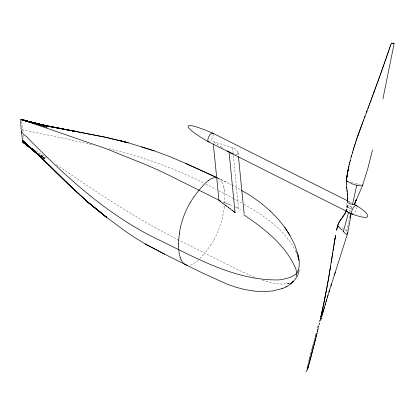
<?xml version="1.0" encoding="UTF-8"?>
<svg xmlns="http://www.w3.org/2000/svg" width="415" height="415" viewBox="0 0 415 415"><rect width="100%" height="100%" fill="white"/><g stroke="black" fill="none" stroke-linecap="round" stroke-linejoin="round"><path stroke-width="0.31" stroke-dasharray="2.08 1.56" d="M352.216 208.128L351.873 207.656A7.517 3.387 14.8 0 0 351.111 206.919C350.338 205.648 345.918 204.517 347.889 207.069A7.532 3.393 14.8 0 0 348.662 207.806L351.728 209.243M224.811 203.22L224.857 195.32M224.52 206.665L222.056 219.794L217.657 232.431A32.448 12.232 -63.3 0 1 216.708 234.542L213.554 240.586M348.911 221.693L349.103 220.842M348.33 224.23L348.621 222.964M348.035 225.48L346.587 231.145L346.919 231.523A8.948 4.031 14.8 0 1 347.044 231.684M357.19 184.701L357.445 183.705M351.868 208.605L350.545 208.397A7.517 3.387 14.8 0 1 349.119 208.034L346.188 206.483L347.298 202.147M347.314 205.83C344.227 212.501 347.106 207.946 350.001 211.142A7.517 3.387 14.8 0 1 350.758 211.878M347.765 205.466L346.338 210.659M347.817 205.456L346.395 210.654M346.188 206.369L347.168 206.068L349.238 206.322A7.532 3.393 14.8 0 1 350.67 206.691L352.345 207.329M211.095 244.575L205.778 251.801M204.517 253.337L205.005 252.745M203.583 254.462L199.672 258.825M195.569 262.456L192.021 264.552A32.448 12.263 -63.2 0 1 190.9 264.962L189.375 265.31M288.275 283.461L289.784 283.02M262.404 280.12C271.125 282.703 280.675 285.66 289.722 283.025M287.045 283.772L289.125 283.341M235.959 154.52L235.02 154.401M348.631 201.856L350.353 202.1A7.532 3.393 14.8 0 1 351.78 202.473L352.236 202.619M21.793 121.735L22.882 129.859L62.229 137.988L92.996 144.918M351.214 182.299L361.558 184.67M108.891 148.762C141.702 156.647 173.792 167.753 203.864 183.145M237.904 152.155L236.062 149.587L233.168 147.854L213.077 141.531L213.269 143.45M217.382 177.916L231.544 184.877M224.199 202.458L222.964 201.975M224.079 202.411L226.128 203.22M226.855 203.506L228.043 203.983M226.051 203.189L226.979 203.558M227.902 203.926L229.023 204.377M229.443 204.543L233.266 206.099M228.826 204.294L229.568 204.595M254.737 277.376L238.267 269.952L179.301 240.316M235.378 206.981L235.684 207.111M235.611 207.08L236.374 207.401M236.322 207.381L238.303 208.237M238.22 208.206L238.744 208.434M238.495 208.325L233.334 155.34M226.258 182.154L217.901 178.102L220.012 179.503L221.755 181.786M348.32 201.223L352.366 203.257M205.809 184.115L216.106 189.339M178.844 240.088C135.752 218.42 95.471 191.647 55.843 164.273M341.851 227.918L343.402 228.764M234.963 186.631L240.944 190.091M232.115 185.168L235.372 186.843M218.788 190.729L232.934 198.235M233.474 198.526L241.961 203.22M244.015 204.377C265.05 216.059 286.189 230.813 296.632 253.233L295.698 250.847L296.616 253.103M239.906 209.025L240.487 209.378M223.332 148.363L223 148.15M222.497 147.828L221.994 147.501M221.657 147.284L213.077 141.531M34.367 149.675L35.374 150.344M35.877 150.681L47.383 158.478M344.979 229.78L346.618 231.176M38.196 153.285L44.945 158.198M41.168 155.62L44.773 158.281M41.018 155.672L44.597 158.348L41.012 155.667M223.472 186.003L224.053 188.426M224.385 190.376L224.64 192.477M232.571 147.667L233.08 152.782M22.882 129.859L23.064 131.799M238.054 152.73L238.366 155.921M224.702 193.141L224.811 194.583M23.302 134.901L23.494 139.025M357.03 206.96A4.892 1.852 -63.3 0 1 353.824 213.445M237.811 153.991A2.288 1.899 18.5 0 1 235.979 154.359M237.8 152.191A2.288 1.997 24.8 0 1 237.868 153.975M213.284 134.403A4.892 1.852 -63.3 0 1 210.068 141.204M213.564 240.596A32.261 12.222 -63.3 0 1 211.1 244.585M224.671 205.721A71.982 26.394 -63.7 0 1 224.582 206.597M198.209 260.231A32.261 12.217 -63.3 0 1 195.569 262.446M223.991 188.503A82.595 30.067 -63.9 0 1 224.318 190.464M221.709 181.863A68.226 25.014 -63.5 0 1 223.379 186.138M218.3 178.284L217.138 177.755L218.3 178.284M44.415 158.406L40.862 155.713L44.415 158.406M44.234 158.447L43.227 157.674L44.234 158.447M43.855 158.494L42.838 157.695L43.855 158.494"/><path stroke-width="0.62" d="M346.338 183.02L346.629 179.026M178.45 243.864L178.543 240.627M347.625 199.963L347.661 197.333M346.338 181.895L346.624 179.104M347.516 201.088L347.485 202.536L350.229 203.812A7.517 3.387 14.8 0 0 351.655 204.175C352.268 204.336 355.38 204.891 354.306 203.599M347.505 201.119L347.583 195.916L346.976 189.925M346.582 211.053L346.779 211.292A7.532 3.393 14.8 0 0 347.552 212.029L349.809 213.305L350.831 213.455L351.308 213.103L347.604 233.334L347.557 232.67M346.644 178.917L346.753 178.097M346.722 178.32L346.686 178.58M346.748 178.128L346.8 177.76M346.717 178.357L346.784 177.869M346.779 177.905L346.862 177.314M346.795 177.796L346.971 176.531M297.768 275.487L299.163 269.989M346.956 176.64L346.888 177.122M346.95 176.676L347.085 175.747M346.966 176.567L347.07 175.861M347.085 175.784L347.137 175.415M347.065 175.898L347.21 174.969M179.301 233.401C180.971 222.642 184.644 212.195 190.101 202.779M347.189 175.083L347.132 175.452M332.773 252.642L330.096 269.045M333.063 250.779L334.283 242.832M347.184 175.114L347.262 174.637M347.205 175.006L347.277 174.523M333.727 246.266L331.139 262.612M347.256 174.668L347.329 174.191M333.888 245.576L334.397 242.153M330.641 265.942L329.598 272.048M347.308 174.336L347.386 173.859M347.329 174.227L347.402 173.745M330.091 269.288L329.297 273.858M347.438 173.527L347.381 173.89M334.376 242.609L334.817 239.668M334.469 242.038L334.874 239.331M329.572 272.416L329.012 275.55M347.438 173.558L347.516 173.081M347.402 173.781L347.459 173.413M329.251 274.346L328.742 277.121M347.459 173.444L347.537 172.967M328.96 276.037L328.493 278.579M347.516 173.112L347.594 172.635M328.69 277.614L328.26 279.918M334.874 239.668L334.993 238.661M328.436 279.072L328.021 281.251M347.588 172.671L347.729 171.862M347.573 172.78L347.651 172.303M334.988 238.993L335.631 235.43M335.03 238.77L335.611 235.538M328.203 280.405L327.808 282.47M327.964 281.744L327.591 283.689M347.651 172.334L347.786 171.53M327.746 282.963L327.368 284.908M347.729 171.893L347.848 171.198M327.528 284.182L327.165 286.002M347.786 171.561L347.869 171.084M327.305 285.401L326.942 287.227M347.848 171.229L347.993 170.42M327.103 286.5L326.735 288.326M347.931 170.752L347.869 171.115M326.901 287.595L326.506 289.546M347.931 170.783L348.014 170.311M326.693 288.695L326.299 290.645M326.486 289.795L326.138 291.501M347.993 170.451L348.522 167.8M348.014 170.342L348.387 168.464M326.278 290.894L325.946 292.482M326.138 291.631L325.759 293.457M325.9 292.85L325.542 294.562M325.687 293.955L325.35 295.537M325.495 294.93L325.158 296.518M382.941 98.744L394.162 43.435M325.111 296.761L325.277 296.035M324.961 297.498L325.178 296.523M324.862 297.986L325.085 297.01M349.793 218.274L350.675 213.87M324.763 298.478L324.935 297.747M324.888 297.991L324.566 299.454M324.369 300.434L324.691 298.971M324.489 299.952L324.193 301.295M348.408 168.324L348.476 167.992M336.575 230.278L337.167 227.788M324.115 301.658L324.312 300.808M347.604 233.334L347.065 234.076A1.899 0.856 14.8 0 1 346.784 234.185A1.048 0.472 14.8 0 1 346.598 234.216M336.622 230.06L337.193 227.363M323.99 302.276L324.188 301.42M324.115 301.788L323.788 303.251M348.496 167.883L348.595 167.468M323.581 304.231L323.913 302.768M323.705 303.749L323.404 305.092M323.529 304.605L323.015 306.929M348.59 167.437L348.688 167.027M323.197 306.073L323.373 305.341M348.662 167.11L348.833 166.368M322.803 307.909L323.114 306.566M322.751 308.153L322.927 307.422M348.709 166.887L348.782 166.56M322.621 308.765L322.823 307.914M322.72 308.402L322.408 309.746M322.533 309.263L322.009 311.587M322.17 310.851L322.32 310.244M348.802 166.446L348.906 166.036M337.213 227.57C338.106 220.998 344.066 216.651 346.395 210.654M322.133 311.1L321.817 312.443M337.26 227.358C338.391 220.915 344.102 216.64 346.338 210.659M321.947 311.956L321.578 313.543M321.729 312.936L321.412 314.28M348.901 166.005L349.155 164.937M321.511 313.916L321.194 315.26M321.002 316.116L321.319 314.772M320.945 316.365L321.101 315.753M320.779 317.096L321.018 316.121M320.909 316.614L320.686 317.594M320.39 318.813L320.577 318.082M320.281 319.301L320.494 318.45M320.183 319.799L319.944 320.774M320.069 320.287L319.887 321.018M349.176 164.797L349.259 164.496M319.763 321.635L319.675 321.999M319.234 323.835L319.332 323.472M349.254 164.465L349.337 164.164M349.28 164.356L349.414 163.837M319.202 323.954L319.306 323.591M319.047 324.696L318.917 325.178L319.016 324.815M318.642 326.408L318.585 326.652M318.264 328L318.087 328.732M372.494 149.929L367.908 168.158L362.772 184.872M317.807 329.832L317.942 329.344M317.719 330.195L317.911 329.469M349.513 163.365L349.679 162.737M317.693 330.319L317.791 329.956M317.366 331.663L317.558 330.937M317.335 331.787L317.47 331.3M317.262 332.156L317.382 331.668M316.92 333.499L317.143 332.648M317.024 333.136L316.801 333.987M349.648 162.815L349.762 162.405M316.707 334.355L316.469 335.33M316.572 334.972L316.256 336.186M316.329 335.948L316.017 337.167M349.783 162.27L350.037 161.305M315.774 338.142L316.121 336.804M315.618 338.754L315.877 337.779M315.665 338.635L315.317 339.978M315.421 339.615L315.068 340.954M315.203 340.471L314.855 341.81M314.928 341.571L314.357 343.765M352.563 204.33L356.236 187.513L356.838 185.412L357.574 185.572A8.948 4.031 14.8 0 0 358.005 185.65L360.697 185.858L362.435 185.489A1.899 0.856 14.8 0 0 362.591 185.365A1.048 0.472 14.8 0 0 362.643 185.261M306.545 370.123L306.078 371.959M314.606 342.785L314.71 342.422M314.43 343.521L314.108 344.74M350.032 161.279L350.151 160.87M307.007 368.313L307.702 365.599M313.859 345.716L314.212 344.377M313.963 345.353L313.61 346.691M307.935 364.692L308.169 363.789M308.402 362.881L308.636 361.979M308.869 361.076L310.275 355.65M313.387 347.547L313.714 346.328M313.138 348.522L313.465 347.308M313.211 348.284L312.884 349.497M350.146 160.838L350.322 160.211M312.957 349.259L312.376 351.453M312.599 350.597L312.702 350.234M350.291 160.294L350.41 159.879M310.513 354.742L311.224 352.034M312.448 351.209L311.831 353.523M312.023 352.792L312.194 352.185M311.463 351.132L312.894 345.711M311.577 354.498L311.94 353.16M311.447 354.986L311.649 354.26M348.507 212.693L343.361 231.518M311.317 355.473L311.489 354.867M311.058 356.449L311.395 355.235M310.866 357.18L311.136 356.21M350.519 159.412L350.618 159.111M313.138 344.803L313.377 343.9M310.768 357.548L310.908 357.061M310.508 358.519L310.845 357.305M310.218 359.618L310.586 358.28M310.327 359.255L309.958 360.594M313.621 342.998L313.859 342.095M314.103 341.192L314.347 340.29M309.663 361.688L310.031 360.35M309.564 362.051L309.772 361.325M314.591 339.387L314.835 338.484M309.398 362.663L309.606 361.932M309.102 363.758L309.476 362.42M309.18 363.519L308.542 365.828M350.794 158.452L350.696 158.753M315.322 336.679L316.059 333.971M308.838 364.733L308.947 364.37M308.241 366.922L308.615 365.584M308.179 367.166L308.319 366.684M307.946 368.017L308.221 367.047M307.645 369.111L308.018 367.778M307.717 368.873L307.313 370.33M350.908 157.985L351.007 157.684M317.874 327.362L318.123 326.46M317.833 327.508L318.082 326.605M320.92 319.571L321.174 318.642M351.059 157.435L351.189 157.026M321.137 318.798L321.392 317.874L321.086 318.964M321.604 317.122L321.858 316.199M351.214 156.891L351.313 156.585M322.377 314.352L322.071 315.442L322.331 314.518M351.406 156.258L351.308 156.559M322.59 313.6L323.114 311.758M351.495 155.9L351.593 155.594M351.401 156.232L351.531 155.817M322.543 313.766L323.856 309.175M351.619 155.464L351.723 155.158M323.28 311.183L325.63 303.121L325.36 304.034M347.339 234.273L331.253 284.898M351.904 154.473L352.008 154.167M324.022 308.61L324.338 307.515M352.226 153.374L352.527 152.409M352.127 153.706L352.268 153.291M325.038 305.129L326.667 299.651M352.646 151.947L353.181 150.209M352.517 152.388L352.657 151.968M353.139 150.297L353.445 149.327M353.642 148.669L353.404 149.416M353.632 148.643L353.746 148.337M326.065 301.653L326.392 300.564M326.34 300.745L328 295.273M353.876 147.896L353.736 148.316M353.969 147.543L354.068 147.211M354.011 147.455L353.865 147.875M327.388 297.28L329.354 290.905M354.306 146.438L354.213 146.791M354.28 146.573L354.545 145.665M354.555 145.686L354.649 145.338M329.297 291.086L329.64 289.992L329.012 291.999L331.31 284.711M354.892 144.565L354.763 145.027M354.903 144.586L354.996 144.233M355.012 144.254L355.105 143.901M330.957 285.805L331.601 283.798M355.219 143.59L355.354 143.128M335.035 273.169L335.393 272.064M355.499 142.687L355.365 143.149M355.572 142.464L355.473 142.817M334.438 275.01L334.796 273.905M355.619 142.376L355.826 141.691M355.873 141.603L356.08 140.918M356.231 140.478L356.127 140.825M356.241 140.493L356.34 140.146M356.314 140.275L356.49 139.699M356.464 139.829L356.791 138.818M355.001 202.935L356.143 199.734L354.638 204.133M391.122 43.72L390.728 44.908M356.765 138.942L356.869 138.594M356.843 138.724L356.983 138.262M389.592 48.213L389.747 47.735M389.675 47.974L390.11 46.672M390.038 46.916L390.479 45.609M390.401 45.852L390.8 44.664M357.071 138.06L357.408 137.043M388.212 52.217L388.367 51.74M388.29 51.984L388.689 50.801M388.658 50.921L389.057 49.738M388.985 49.982L389.384 48.794M389.348 48.918L389.628 48.088M386.822 56.217L386.977 55.745M386.905 55.984L387.304 54.801M387.273 54.925L387.672 53.742M387.6 53.986L387.999 52.804M387.963 52.923L388.243 52.098M357.523 136.711L357.419 137.059M385.509 59.978L385.628 59.62M385.955 58.681L385.182 60.917M385.877 58.92L386.282 57.742M386.209 57.981L386.65 56.684M386.578 56.922L386.858 56.098M357.637 136.374L357.886 135.726M357.689 136.281L357.533 136.727M384.601 62.556L384.155 63.848M384.523 62.795L384.928 61.617M384.85 61.856L385.255 60.678M357.834 135.819L358.005 135.394M382.957 67.246L383.237 66.421M383.164 66.659L383.569 65.482M383.491 65.726L383.901 64.548M383.823 64.787L384.269 63.495M358.083 135.171L358.197 134.839M357.953 135.487L358.067 135.155M381.67 70.872L381.873 70.28M382.205 69.347L381.421 71.572M382.127 69.585L382.537 68.408M382.459 68.651L382.863 67.474M382.791 67.712L382.988 67.121M358.384 134.268L358.716 133.391M358.264 134.6L358.436 134.169M380.794 73.315L380.384 74.487M380.716 73.554L381.167 72.267M381.048 72.62L381.499 71.333M358.664 133.49L358.835 133.059M379.17 77.864L379.414 77.159M379.3 77.517L379.751 76.23M379.632 76.583L380.124 75.182M380.005 75.535L380.498 74.129M359.063 132.375L359.276 131.835M358.902 132.821L359.115 132.281M358.783 133.153L358.954 132.727M378.33 80.183L377.832 81.584M378.21 80.541L378.662 79.255M378.589 79.493L379.04 78.207M378.921 78.565L379.248 77.626M359.343 131.597L359.598 130.943M359.224 131.929L359.437 131.389M376.659 84.831L377.194 83.316M376.815 84.364L376.322 85.76M377.079 83.674L377.572 82.274M377.453 82.632L377.992 81.112M359.872 130.144L360.168 129.381M359.712 130.59L359.966 129.936M359.546 131.036L359.764 130.497M375.352 88.421L375.637 87.607M375.518 87.959L376.057 86.445M375.902 86.917L376.436 85.407M360.282 129.029L360.578 128.261M360.075 129.589L360.376 128.821M373.998 92.114L374.413 90.952M374.252 91.425L374.838 89.801M374.678 90.268L375.259 88.644M375.098 89.116L375.43 88.182M360.977 127.13L361.361 126.134M360.734 127.799L361.071 126.917M360.485 128.468L360.827 127.592M373.059 94.641L372.431 96.379M372.898 95.113L373.526 93.375M373.365 93.847L373.993 92.109M373.832 92.576L374.076 91.876M361.558 125.558L361.859 124.791M361.268 126.347L361.693 125.237M371.617 98.552L370.865 100.627M371.415 99.133L372.125 97.172M371.923 97.758L372.639 95.792M362.809 122.192L363.701 119.842M362.305 123.54L363.026 121.642M369.832 103.366L368.826 106.116M361.932 124.552L362.482 123.105M369.589 104.061L370.471 101.649M361.807 124.889L362.067 124.23M370.268 102.23L371.067 100.041M354.763 203.698L362.502 185.666M364.36 118.021L367.114 110.66M363.395 120.615L365.091 116.117M366.279 112.942L368.302 107.475M367.934 108.512L369.153 105.192M297.539 275.959L297.244 276.499M193.831 196.928L199.101 190.039L204.429 184.042A34.139 12.58 -63.1 0 1 208.356 180.546M293.607 281.245L290.121 284.425L285.836 287.019M208.34 180.603C210.753 178.829 213.741 177.174 216.838 177.776M292.414 281.977L295.127 279.518L296.445 277.147A21.227 10.074 39.4 0 0 296.709 275.768L296.274 270.647A26.617 12.637 39.4 0 0 295.729 268.64C285.722 245.172 264.422 228.727 243.859 214.825M286.661 286.594L286.947 286.423M145.032 243.828L164.682 254.234L202.209 272.878L227.529 284.337L236.374 287.356L245.27 289.654L254.188 291.097L263.463 291.626L272.748 290.946L282.537 288.446M282.371 288.518L285.971 286.957M393.83 43.316L391.781 43.674M392.969 43.279L394.022 43.004M392.466 43.414L391.345 43.679L391.75 43.679M346.509 234.221L345.228 233.505L342.676 230.75M187.378 265.304C184.317 264.879 182.185 262.207 181.023 259.541M77.128 131.757L47.901 126.098L105.965 137.339M47.964 126.222L77.475 131.721M77.527 131.731L105.612 137.277M76.925 131.83L31.54 122.524L47.86 126.082L26.472 121.289L47.668 126.17L23.842 120.397L47.611 126.217L21.933 119.862L47.549 126.274L21.264 119.582L47.409 126.419L21.207 119.458L47.16 126.705L21.155 119.375A3.237 1.229 -63.3 0 1 21.196 119.447L47.248 126.601L21.181 119.411L47.481 126.342L21.31 119.707M106.079 137.37L128.152 142.77M105.851 137.313L127.965 142.729L118.285 140.13M27.701 121.496L47.787 126.098L26.456 121.253L47.808 126.093L28.319 121.642M356.838 185.412L352.122 183.829L346.406 180.899L347.962 181.402M118.436 140.177L128.52 142.869L154.25 150.884M21.155 119.375L47.066 126.819L21.129 119.344L46.859 127.073L21.061 119.292M21.129 119.344L46.911 127.006M141.582 146.811L154.686 151.024L169.611 156.533L186.143 163.603L216.604 177.501M233.386 153.944L232.857 153.752M20.978 119.328L105.623 148.482L147.175 165.217A395.588 187.777 39.4 0 1 167.287 174.399L220.925 201.182M362.202 184.882L362.606 185.116M232.608 153.654L231.876 153.348M231.798 153.311L230.973 152.933M185.728 163.448L217.123 177.75M339.029 226.549L337.53 225.864L341.991 229.983M230.782 152.839L230.517 152.71M347.739 200.933L212.968 133.267C183.186 120.241 178.388 124.412 208.102 141.624L352.164 214.088C374.314 222.108 371.036 213.99 354.104 204.128M230.439 152.673L229.371 152.097M145.649 244.176L164.682 254.234M229.272 152.04L228.681 151.688M241.504 190.418L250.982 195.942L261.336 203.319L270.647 211.349L278.159 219.11L284.664 227.244L290.075 235.59L294.5 244.477C297.664 253.269 302.053 263.966 296.974 272.899C292.575 277.687 285.458 278.88 279.362 279.902C237.121 280.898 198.562 259.339 161.653 241.208C110.198 217.403 68.024 178.766 28.573 138.843C26.56 135.534 20.859 133.957 21.165 129.553C21.092 128.723 21.025 127.893 20.968 127.063C20.843 124.567 20.626 122.316 20.828 119.894A3.237 1.229 -63.3 0 1 20.849 119.743M228.483 151.574L227.954 151.252M145.234 243.953L134.979 237.702L125.325 231.217L106.271 217.118L87.84 202.152L106.588 217.346L87.84 202.152M227.622 151.05L227.29 150.847M25.797 143.979L23.271 142.309L26.43 144.404M29.06 146.153L30.113 146.853M23.141 142.319L29.906 147.247M223.011 203.407L218.954 200.424L213.331 144.088M30.337 147.621L23.095 142.262L30.71 148.025M31.898 148.778L32.915 149.525M222.959 203.371L225.802 205.482M31.815 148.793L33.345 149.94L31.799 148.772M226.663 206.125L225.765 205.456M226.564 206.053L228.39 207.427M228.338 207.391L230.112 208.735M31.727 148.798L34.263 150.718L31.711 148.772M30.694 148.005L23.074 142.226L35.669 151.88M230.076 208.709L230.89 209.331M231.16 209.534L232.239 210.369M36.977 153.28L22.996 142.065L35.151 151.475M232.203 210.338L233.334 211.219M235.227 212.713L234.589 212.205M233.775 211.567L233.23 211.142M23.048 142.179L37.257 153.322M233.666 211.479L234.361 212.024M37.241 153.285L22.95 141.946L37.319 153.623M234.319 211.992L234.688 212.288M235.02 212.553L229.07 151.926M22.944 141.93L36.961 153.239M38.46 154.447L39.461 155.257M106.909 217.553L88.084 202.37L70.617 186.382L55.091 171.26L70.851 186.605L70.617 186.382L88.338 202.577L70.389 186.148M38.31 154.432L40.297 156.045M105.97 216.874L106.271 217.118L87.607 201.913M37.314 153.602L22.825 141.562L41.484 157.41M38.305 154.411L39.793 155.625M38.154 154.385L22.929 141.888M37.163 153.55L22.867 141.697L40.686 156.652M39.456 155.542L38.486 154.733L39.451 155.526M37.345 153.825L22.809 141.499L42.263 158.157L22.68 140.981L41.858 157.949L22.773 141.359L41.484 157.404M38.315 154.639L40.25 156.273M270.113 210.851L270.388 211.085M40.452 156.87L40.649 157.057L22.56 140.426L21.367 131.742M71.095 186.812L39.503 155.801L70.851 186.605M56.523 172.51L39.69 156.035L55.548 171.722M289.919 235.347L284.846 227.503M297.695 255.962L298.847 259.847M180.214 257.435L179.052 252.382L178.486 246.178M297.731 254.151L298.966 260.257M346.634 186.973L347.137 191.471M346.784 188.467L346.38 184.286M244.145 213.761L238.428 156.559M347.308 192.985L347.573 195.947M346.323 183.056L346.395 184.25M353.041 213.984A4.892 1.852 -63.3 0 1 352.631 208.87A4.892 1.852 -63.3 0 1 356.988 206.115M209.285 141.738A4.892 1.852 -63.3 0 1 208.875 136.623A4.892 1.852 -63.3 0 1 213.232 133.869M180.997 259.577A71.982 27.291 -62.3 0 1 180.183 257.476M190.137 202.816A34.139 12.564 -62.8 0 1 193.852 196.99M178.689 240.482A68.226 25.393 -62.7 0 1 179.451 233.272M178.564 246.09A82.595 31.198 -62.3 0 1 178.533 243.776M293.436 281.412L290.827 283.829L293.436 281.412M77.315 131.721L47.953 126.176L77.315 131.721M47.844 126.082L31.514 122.451L47.829 126.087M47.746 126.119L27.032 121.284L47.72 126.134M25.751 120.915L23.873 120.469L25.751 120.921M47.668 126.17L23.857 120.433L47.642 126.196M47.611 126.217L21.948 119.899L47.585 126.248M41.448 157.695L22.618 140.706L41.448 157.695M41.049 157.394L22.56 140.426L41.049 157.394"/></g></svg>
